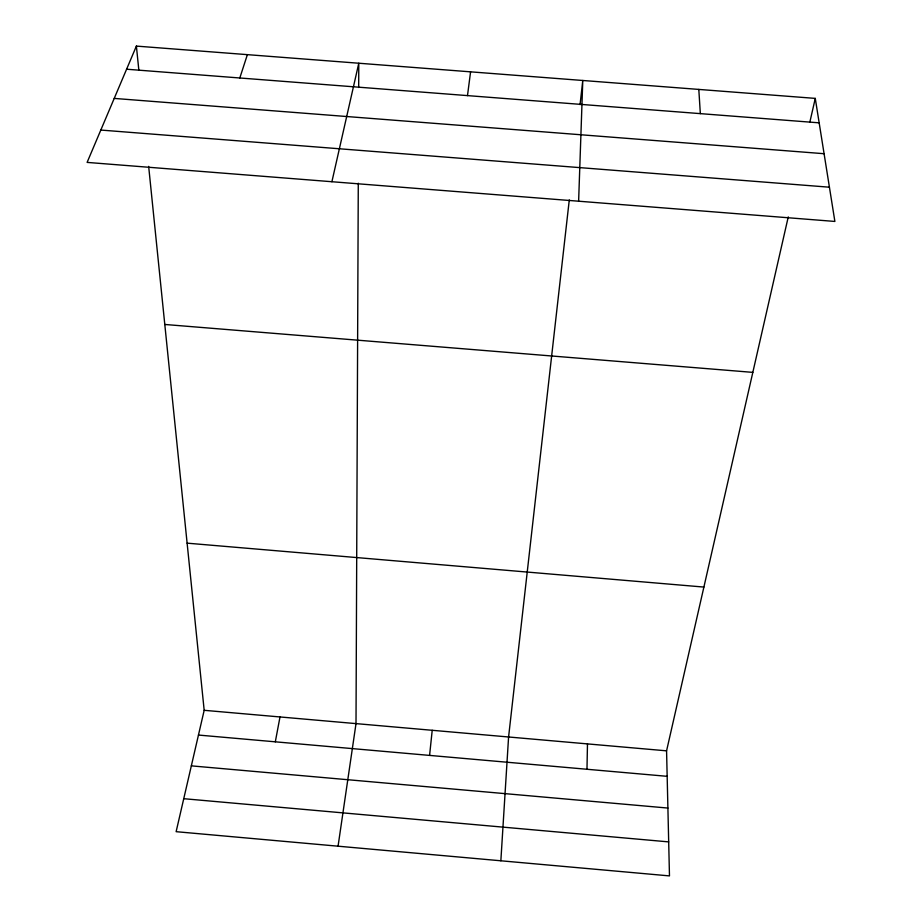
<?xml version="1.0" encoding="UTF-8"?>
<svg xmlns="http://www.w3.org/2000/svg" width="922" height="922" viewBox="0 0 922 922"><rect width="100%" height="100%" fill="white"/><g stroke="black" fill="none" stroke-linecap="round" stroke-linejoin="round"><path stroke-width="1.38" d="M358.278 183.224L356.007 723.62L338.063 846.2M358.681 87.486L358.785 63.226L331.897 181.726M586.98 769.271L587.475 743.904M578.624 201.203L582.785 80.479L580.053 104.624M500.853 860.791L508.587 736.989L569.289 199.878M429.583 755.406L432.211 730.293M467.489 95.611L470.577 71.847M275.309 741.83L280 716.959M148.661 166.386L204.177 710.309L176.125 831.679L669.476 875.9L666.571 750.831L788.264 216.877M809.862 122.073L815.267 98.389L136.387 46.1L87.117 162.399L834.883 221.441L815.267 98.389M239.801 77.99L247.384 54.652M126.591 69.219L819.162 122.833M114.224 98.412L824.084 153.709M100.809 130.06L829.431 187.201M164.796 324.463L752.825 372.373M187.12 543.162L703.889 587.072M204.177 710.309L666.571 750.831M198.46 735.053L667.159 776.324M191.338 765.859L667.897 808.064M183.743 798.694L668.681 841.89M136.387 46.1L138.842 70.141M698.807 89.422L700.34 113.636"/></g></svg>
